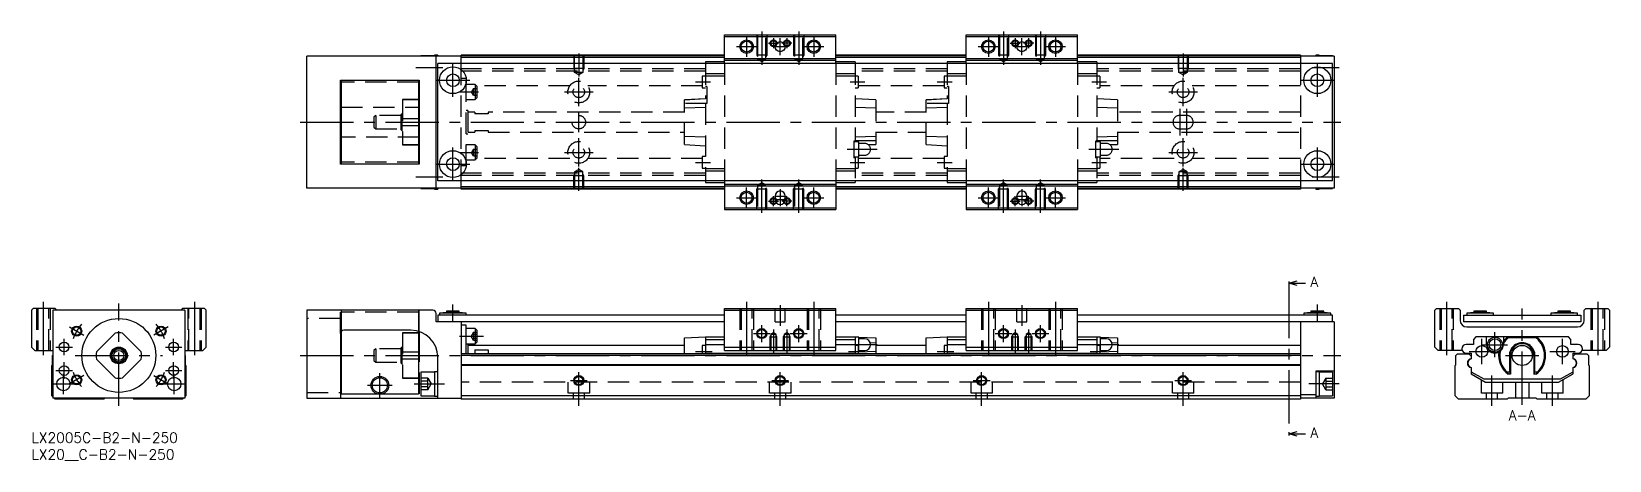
# Model space of a CAD drawing. Extents: x 0 to 470, y -8 to 120.
import ezdxf

# ---------------------------------------------------------------- set-up
doc = ezdxf.new("R2010")
doc.units = 0
doc.header["$LTSCALE"] = 0.5
doc.linetypes.add('CENTER', pattern=[50.8, 31.75, -6.35, 6.35, -6.35])
doc.linetypes.add('DASHED', pattern=[19.05, 12.7, -6.35])
doc.layers.get('0').update_dxf_attribs({"linetype": 'CONTINUOUS'})
for name, color, linetype in [('MSM_CENTER', 1, 'CENTER'), ('MSM_CONTINUOUS', 7, 'CONTINUOUS'), ('MSM_DASHED', 4, 'DASHED'), ('MSM_NARROW', 5, 'CONTINUOUS'), ('MSM_PART_NUMBER', 7, 'CONTINUOUS')]:
    doc.layers.add(name, color=color, linetype=linetype)
doc.styles.get("Standard").update_dxf_attribs({"font": 'txt.shx', "height": 1, "bigfont": 'bigfont.shx'})

# ---------------------------------------------------------------- blocks, each defined once
blk = doc.blocks.new('*U2')
at = {"layer": 'MSM_PART_NUMBER'}
blk.add_text('LX2005C-B2-N-250', height=3, dxfattribs=at).set_placement((0, -3))
blk = doc.blocks.new('*U3')
at = {"layer": 'MSM_PART_NUMBER'}
blk.add_text('LX20__C-B2-N-250', height=3, dxfattribs=at).set_placement((0, -8))

msp = doc.modelspace()

# ---------------------------------------------------------------- linework, layer by layer
for p, q in [((200.7, 110.5), (200.7, 110)), ((245.3, 110.5), (245.3, 110)), ((272.7, 110.5), (272.7, 110)), ((317.3, 110.5), (317.3, 110)), ((200.7, 75), (200.7, 74.5)), ((245.3, 75), (245.3, 74.5)), ((272.7, 75), (272.7, 74.5)), ((317.3, 75), (317.3, 74.5))]:
    msp.add_line(p, q)
at = {"layer": 'MSM_CENTER'}
for p, q in [((213, 118), (213, 112)), ((217.5, 119.5), (217.5, 109.59)), ((221, 117.5), (221, 114.5)), ((223, 112.5), (223, 117.5)), ((225, 117.5), (225, 114.5)), ((228.5, 119.5), (228.5, 109.59)), ((233, 118), (233, 112)), ((285, 118), (285, 112)), ((289.5, 119.5), (289.5, 109.59)), ((293, 117.5), (293, 114.5)), ((295, 112.5), (295, 117.5)), ((297, 117.5), (297, 114.5)), ((300.5, 119.5), (300.5, 109.59)), ((305, 118), (305, 112)), ((163, 113), (163, 106.09)), ((210, 115), (216, 115)), ((219.5, 116), (222.5, 116)), ((221, 115), (225, 115)), ((226.5, 116), (223.5, 116)), ((230, 115), (236, 115)), ((282, 115), (288, 115)), ((291.5, 116), (294.5, 116)), ((293, 115), (297, 115)), ((298.5, 116), (295.5, 116)), ((302, 115), (308, 115)), ((343, 113), (343, 106.09)), ((114.5, 108.8), (122.5, 108.8)), ((125.5, 100), (125.5, 110)), ((381.5, 108.8), (389.5, 108.8)), ((383, 100), (383, 110)), ((120.5, 105), (130.5, 105)), ((163, 97.25), (163, 105.75)), ((197.8, 104.5), (202.2, 104.5)), ((243.8, 104.5), (248.2, 104.5)), ((269.8, 104.5), (274.2, 104.5)), ((315.8, 104.5), (320.2, 104.5)), ((343, 97.25), (343, 105.75)), ((378, 105), (388, 105)), ((127.5, 101.5), (133.1, 101.5)), ((158.75, 101.5), (167.25, 101.5)), ((338.75, 101.5), (347.25, 101.5)), ((163, 89.5), (163, 95.5)), ((342, 96.5), (342, 88.5)), ((344, 96.5), (344, 88.5)), ((80, 92.5), (390, 92.5)), ((125.5, 75), (125.5, 85)), ((163, 79.25), (163, 87.75)), ((343, 79.25), (343, 87.75)), ((383, 75), (383, 85)), ((120.5, 80), (130.5, 80)), ((127.5, 83.5), (133.1, 83.5)), ((158.75, 83.5), (167.25, 83.5)), ((197.8, 80.5), (202.2, 80.5)), ((251.9, 84.4), (242.9, 84.4)), ((243.8, 80.45), (248.2, 80.45)), ((269.8, 80.5), (274.2, 80.5)), ((323.9, 84.4), (314.9, 84.4)), ((315.8, 80.45), (320.2, 80.45)), ((338.75, 83.5), (347.25, 83.5)), ((378, 80), (388, 80)), ((114.5, 76.2), (122.5, 76.2)), ((163, 72), (163, 78.91)), ((217.5, 65.5), (217.5, 75.41)), ((228.5, 65.5), (228.5, 75.41)), ((289.5, 65.5), (289.5, 75.41)), ((300.5, 65.5), (300.5, 75.41)), ((343, 72), (343, 78.91)), ((381.5, 76.2), (389.5, 76.2)), ((213, 67), (213, 73)), ((221, 67.5), (221, 70.5)), ((221.25, 70.5), (224.75, 70.5)), ((223, 72.5), (223, 67.5)), ((225, 67.5), (225, 70.5)), ((233, 67), (233, 73)), ((285, 67), (285, 73)), ((293, 67.5), (293, 70.5)), ((293.25, 70.5), (296.75, 70.5)), ((295, 72.5), (295, 67.5)), ((297, 67.5), (297, 70.5)), ((305, 67), (305, 73)), ((210, 70), (216, 70)), ((219.5, 69), (222.5, 69)), ((221.25, 69.5), (224.75, 69.5)), ((226.5, 69), (223.5, 69)), ((230, 70), (236, 70)), ((282, 70), (288, 70)), ((291.5, 69), (294.5, 69)), ((293.25, 69.5), (296.75, 69.5)), ((298.5, 69), (295.5, 69)), ((302, 70), (308, 70)), ((374.5, 44.04), (374.5, 0.13)), ((3.5, 39), (3.5, 22.5)), ((26, 8), (26, 38.5)), ((48.5, 39), (48.5, 22.5)), ((125.5, 33), (125.5, 38.2)), ((213, 39), (213, 22.5)), ((223, 38), (223, 31.8)), ((233, 39), (233, 22.5)), ((285, 39), (285, 22.5)), ((295, 38), (295, 31.8)), ((305, 39), (305, 22.5)), ((383, 33), (383, 38.2)), ((421.5, 39), (421.5, 22.5)), ((466.5, 39), (466.5, 22.5)), ((444, 8.3), (444, 37)), ((11.28, 31.5), (15.61, 29)), ((40.72, 31.5), (36.39, 29)), ((127.5, 28.75), (134.6, 28.75)), ((215, 29.5), (220, 29.5)), ((217.5, 27), (217.5, 32)), ((221, 30.7), (221, 23.5)), ((225, 30.7), (225, 23.5)), ((226, 29.5), (231, 29.5)), ((228.5, 27), (228.5, 32)), ((287, 29.5), (292, 29.5)), ((289.5, 27), (289.5, 32)), ((293, 30.7), (293, 23.5)), ((297, 30.7), (297, 23.5)), ((298, 29.5), (303, 29.5)), ((300.5, 27), (300.5, 32)), ((435.9, 22.45), (435.9, 29.95)), ((7.25, 25.5), (12.15, 25.5)), ((9.7, 23.05), (9.7, 27.95)), ((39.85, 25.5), (44.75, 25.5)), ((42.3, 23.05), (42.3, 27.95)), ((197.8, 24.2), (202.7, 24.2)), ((251.9, 26.2), (243.3, 26.2)), ((243.3, 24.2), (248.2, 24.2)), ((269.8, 24.2), (274.7, 24.2)), ((323.9, 26.2), (315.3, 26.2)), ((315.3, 24.2), (320.2, 24.2)), ((428.25, 24.2), (435.75, 24.2)), ((432, 20.45), (432, 27.95)), ((432.15, 26.2), (439.65, 26.2)), ((452.25, 24.2), (459.75, 24.2)), ((456, 20.45), (456, 27.95)), ((9.7, 16.05), (9.7, 20.95)), ((13, 23), (39, 23)), ((42.3, 16.05), (42.3, 20.95)), ((80, 23), (390, 23)), ((439, 23), (449, 23)), ((6.5, 14.5), (12.5, 14.5)), ((7.25, 18.5), (12.15, 18.5)), ((9.5, 11.5), (9.5, 17.5)), ((15.61, 17), (11.28, 14.5)), ((36.39, 17), (40.72, 14.5)), ((39.5, 14.5), (45.5, 14.5)), ((39.85, 18.5), (44.75, 18.5)), ((42.5, 11.5), (42.5, 17.5)), ((100.1, 14.1), (107.4, 14.1)), ((103.75, 10.45), (103.75, 17.75)), ((114, 14.5), (123, 14.5)), ((160.5, 15.5), (165.5, 15.5)), ((163, 8), (163, 18)), ((220.5, 15.5), (225.5, 15.5)), ((223, 8), (223, 18)), ((280.5, 15.5), (285.5, 15.5)), ((283, 8), (283, 18)), ((340.5, 15.5), (345.5, 15.5)), ((343, 8), (343, 18)), ((389.5, 14.5), (380.5, 14.5)), ((435, 8), (435, 17)), ((453, 8), (453, 17))]:
    msp.add_line(p, q, dxfattribs=at)
for start, end in [(140.1188, 159.8812), (20.1188, 39.8812), (200.1188, 219.8812), (320.1188, 339.8812)]:
    msp.add_arc((26, 23), 14.5, start, end, dxfattribs=at)
at = {"layer": 'MSM_CONTINUOUS'}
for p, q in [((206.4, 118.5), (239.6, 118.5)), ((206.4, 110), (206.4, 118.5)), ((206.4, 118), (239.6, 118)), ((239.6, 110), (239.6, 118.5)), ((278.4, 118.5), (311.6, 118.5)), ((278.4, 110), (278.4, 118.5)), ((278.4, 118), (311.6, 118)), ((311.6, 110), (311.6, 118.5)), ((128, 112.2), (82, 112.2)), ((82, 72.8), (82, 112.2)), ((116, 112.3), (116, 112.2)), ((120, 112.3), (116, 112.3)), ((120, 112.45), (120, 112.2)), ((121, 112.45), (120, 112.45)), ((120.5, 72.8), (120.5, 112.2)), ((121, 112.45), (121, 112.2)), ((121, 75), (121, 110)), ((387.5, 110), (121, 110)), ((128, 110), (128, 112.5)), ((206.4, 112.5), (128, 112.5)), ((206.4, 112.3), (128, 112.3)), ((206.4, 111.8), (128, 111.8)), ((206.4, 110.5), (200.7, 110.5)), ((206.4, 111.5), (239.6, 111.5)), ((206.4, 111), (239.6, 111)), ((278.4, 112.5), (239.6, 112.5)), ((278.4, 112.3), (239.6, 112.3)), ((278.4, 111.8), (239.6, 111.8)), ((245.3, 110.5), (239.6, 110.5)), ((278.4, 110.5), (272.7, 110.5)), ((278.4, 111.5), (311.6, 111.5)), ((278.4, 111), (311.6, 111)), ((378, 112.5), (311.6, 112.5)), ((378, 112.3), (311.6, 112.3)), ((378, 111.8), (311.6, 111.8)), ((317.3, 110.5), (311.6, 110.5)), ((378, 112.5), (378, 110)), ((388, 112.2), (378, 112.2)), ((383.5, 112.45), (382.5, 112.45)), ((382.5, 112.45), (382.5, 112.2)), ((383.5, 112.45), (383.5, 112.2)), ((387.5, 112.3), (383.5, 112.3)), ((387.5, 112.3), (387.5, 112.2)), ((387.5, 75), (387.5, 110)), ((388, 112.2), (388, 72.8)), ((92, 105), (115.5, 105)), ((92, 80), (92, 105)), ((92.25, 105), (92.25, 80)), ((115.25, 105), (115.25, 80)), ((115.5, 105), (115.5, 80)), ((115.5, 99.25), (115.25, 99.25)), ((115.5, 99.16), (115.25, 99.16)), ((92, 97), (92.25, 97)), ((115.25, 93.62), (115.5, 93.62)), ((115.5, 91.38), (115.25, 91.38)), ((92.25, 88), (92, 88)), ((115.25, 85.84), (115.5, 85.84)), ((115.25, 85.75), (115.5, 85.75)), ((115.5, 80), (92, 80)), ((128, 72.8), (82, 72.8)), ((116, 72.8), (116, 72.7)), ((116, 72.7), (120, 72.7)), ((120, 72.8), (120, 72.55)), ((120, 72.55), (121, 72.55)), ((387.5, 75), (121, 75)), ((121, 72.8), (121, 72.55)), ((128, 72.5), (128, 75)), ((206.4, 73.2), (128, 73.2)), ((206.4, 72.7), (128, 72.7)), ((206.4, 72.5), (128, 72.5)), ((200.7, 74.5), (206.4, 74.5)), ((206.4, 75), (206.4, 66.5)), ((206.4, 74), (239.6, 74)), ((206.4, 73.5), (239.6, 73.5)), ((221.5, 70.5), (221.5, 69.5)), ((224.5, 69.5), (224.5, 70.5)), ((239.6, 75), (239.6, 66.5)), ((239.6, 74.5), (245.3, 74.5)), ((278.4, 73.2), (239.6, 73.2)), ((278.4, 72.7), (239.6, 72.7)), ((278.4, 72.5), (239.6, 72.5)), ((272.7, 74.5), (278.4, 74.5)), ((278.4, 75), (278.4, 66.5)), ((278.4, 74), (311.6, 74)), ((278.4, 73.5), (311.6, 73.5)), ((293.5, 70.5), (293.5, 69.5)), ((296.5, 69.5), (296.5, 70.5)), ((311.6, 75), (311.6, 66.5)), ((311.6, 74.5), (317.3, 74.5)), ((378, 73.2), (311.6, 73.2)), ((378, 72.7), (311.6, 72.7)), ((378, 72.5), (311.6, 72.5)), ((378, 75), (378, 72.5)), ((388, 72.8), (378, 72.8)), ((382.5, 72.8), (382.5, 72.55)), ((382.5, 72.55), (383.5, 72.55)), ((383.5, 72.8), (383.5, 72.55)), ((383.5, 72.7), (387.5, 72.7)), ((387.5, 72.8), (387.5, 72.7)), ((206.4, 67), (239.6, 67)), ((206.4, 66.5), (239.6, 66.5)), ((278.4, 67), (311.6, 67)), ((278.4, 66.5), (311.6, 66.5)), ((374.5, 44.54), (377, 45.21)), ((374.5, 45.04), (374.5, 44.04)), ((377, 43.87), (374.5, 44.54)), ((374.5, 44.54), (379.5, 44.54)), ((0.5, 37), (0, 36.5)), ((0, 36.5), (0, 25.5)), ((7, 37), (0.5, 37)), ((6.3, 36.5), (6.3, 10.3)), ((45.7, 36.5), (6.3, 36.5)), ((7.5, 36.5), (7, 37)), ((45, 37), (44.5, 36.5)), ((51.5, 37), (45, 37)), ((45.7, 36.5), (45.7, 10.3)), ((52, 36.5), (51.5, 37)), ((52, 25.5), (52, 36.5)), ((82, 36.5), (82, 10.3)), ((119.5, 36.5), (82, 36.5)), ((120.5, 33), (120.5, 35.5)), ((206.4, 33), (120.5, 33)), ((121, 35), (121, 33)), ((206.4, 35), (121, 35)), ((123.6, 35.8), (121.5, 35.55)), ((121.5, 35.55), (121.5, 35)), ((129.5, 35.55), (121.5, 35.55)), ((123.6, 36.2), (123.6, 35.8)), ((127.4, 36.2), (123.6, 36.2)), ((127.4, 35.8), (123.6, 35.8)), ((127.4, 35.8), (127.4, 36.2)), ((129.5, 35.55), (127.4, 35.8)), ((128, 33), (128, 10)), ((129.5, 35), (129.5, 35.55)), ((206.4, 37), (239.6, 37)), ((206.4, 24.5), (206.4, 37)), ((206.4, 36.5), (239.6, 36.5)), ((239.6, 24.5), (239.6, 37)), ((278.4, 35), (239.6, 35)), ((278.4, 33), (239.6, 33)), ((278.4, 37), (311.6, 37)), ((278.4, 24.5), (278.4, 37)), ((278.4, 36.5), (311.6, 36.5)), ((311.6, 24.5), (311.6, 37)), ((387.5, 35), (311.6, 35)), ((388, 33), (311.6, 33)), ((378, 33), (378, 10)), ((381.1, 35.8), (379, 35.55)), ((379, 35.55), (379, 35)), ((387, 35.55), (379, 35.55)), ((381.1, 36.2), (381.1, 35.8)), ((384.9, 36.2), (381.1, 36.2)), ((384.9, 35.8), (381.1, 35.8)), ((384.9, 35.8), (384.9, 36.2)), ((387, 35.55), (384.9, 35.8)), ((387, 35), (387, 35.55)), ((387.5, 33), (387.5, 35)), ((388, 33), (388, 10.3)), ((418, 36.5), (418.5, 37)), ((418, 25.5), (418, 36.5)), ((418.5, 37), (425, 37)), ((425, 37), (425.5, 36.5)), ((425.5, 36.5), (425.5, 33.5)), ((426.5, 35), (461.5, 35)), ((426.5, 35), (426.5, 33)), ((461.5, 33), (426.5, 33)), ((429.6, 35.8), (427.5, 35.55)), ((435.5, 35.55), (427.5, 35.55)), ((427.5, 35.55), (427.5, 35)), ((433.4, 36.2), (429.6, 36.2)), ((429.6, 36.2), (429.6, 35.8)), ((433.4, 35.8), (429.6, 35.8)), ((433.4, 35.8), (433.4, 36.2)), ((435.5, 35.55), (433.4, 35.8)), ((435.5, 35), (435.5, 35.55)), ((454.6, 35.8), (452.5, 35.55)), ((460.5, 35.55), (452.5, 35.55)), ((452.5, 35.55), (452.5, 35)), ((458.4, 36.2), (454.6, 36.2)), ((454.6, 36.2), (454.6, 35.8)), ((458.4, 35.8), (454.6, 35.8)), ((458.4, 35.8), (458.4, 36.2)), ((460.5, 35.55), (458.4, 35.8)), ((460.5, 35), (460.5, 35.55)), ((461.5, 35), (461.5, 33)), ((462.5, 36.5), (463, 37)), ((462.5, 33.5), (462.5, 36.5)), ((463, 37), (469.5, 37)), ((469.5, 37), (470, 36.5)), ((470, 36.5), (470, 25.5)), ((24.88, 29.66), (19.34, 24.12)), ((32.66, 24.12), (27.12, 29.66)), ((92, 29.5), (92, 10.3)), ((92.25, 30.16), (92.25, 11.5)), ((113, 30.5), (93, 30.5)), ((115.25, 30.18), (115.25, 11.5)), ((115.5, 29.75), (115.25, 29.75)), ((115.5, 29.66), (115.25, 29.66)), ((115.5, 30.1), (115.5, 27.42)), ((129.5, 32), (128, 32)), ((129.5, 23.5), (129.5, 32)), ((132.1, 31), (129.5, 31)), ((132.6, 30.5), (132.1, 31)), ((132.1, 31), (132.1, 26.5)), ((132.6, 30.5), (132.6, 27)), ((194.5, 28.2), (200.7, 28.5)), ((200.7, 28.5), (206.4, 28.5)), ((200.7, 28.5), (200.7, 23.5)), ((239.6, 28.5), (245.3, 28.5)), ((245.3, 28.5), (246.32, 28.45)), ((245.3, 28.5), (245.3, 23.5)), ((246.4, 28.45), (245.3, 28.45)), ((246.4, 28.45), (251.5, 28.2)), ((246.4, 23.95), (246.4, 28.45)), ((266.5, 28.2), (272.7, 28.5)), ((272.7, 28.5), (278.4, 28.5)), ((272.7, 28.5), (272.7, 23.5)), ((311.6, 28.5), (317.3, 28.5)), ((317.3, 28.5), (318.32, 28.45)), ((317.3, 28.5), (317.3, 23.5)), ((318.4, 28.45), (317.3, 28.45)), ((318.4, 28.45), (323.5, 28.2)), ((318.4, 23.95), (318.4, 28.45)), ((427.5, 31.5), (460.5, 31.5)), ((430.21, 28.5), (429.5, 27.79)), ((457.79, 28.5), (430.21, 28.5)), ((433.4, 26.2), (433.4, 28.5)), ((438.4, 28.5), (438.4, 26.2)), ((439.67, 28.5), (439.81, 28.2)), ((448.19, 28.2), (448.33, 28.5)), ((458.5, 27.79), (457.79, 28.5)), ((0, 25.5), (1, 24.5)), ((1, 24.5), (6.3, 24.5)), ((45.7, 24.5), (51, 24.5)), ((51, 24.5), (52, 25.5)), ((92, 27.42), (92.25, 27.42)), ((115.25, 27.42), (115.5, 27.42)), ((378, 23.5), (128, 23.5)), ((129.5, 26.5), (132.1, 26.5)), ((130, 26.5), (130, 23.5)), ((194.5, 26), (130, 26)), ((132, 24.66), (136, 24.66)), ((132, 24.66), (132, 23.5)), ((132.1, 26.5), (132.6, 27)), ((136, 24.66), (136, 23.5)), ((194.5, 23.5), (194.5, 28.2)), ((200.7, 25.95), (199.8, 25.95)), ((199.8, 25.95), (199.8, 23.5)), ((200.7, 27.79), (206.4, 27.79)), ((200.7, 26.3), (206.4, 26.3)), ((200.7, 23.7), (245.3, 23.7)), ((206.4, 25.5), (239.6, 25.5)), ((206.4, 24.5), (239.6, 24.5)), ((239.6, 27.79), (245.3, 27.79)), ((239.6, 26.3), (245.3, 26.3)), ((246.2, 25.95), (245.3, 25.95)), ((246.2, 25.95), (246.2, 23.5)), ((246.2, 23.95), (246.4, 23.95)), ((248.15, 27.95), (246.4, 27.95)), ((246.4, 24.45), (248.15, 24.45)), ((246.4, 24.03), (251.5, 24.23)), ((251.5, 26.63), (249.8, 26.79)), ((251.5, 28.2), (251.5, 23.5)), ((266.5, 26), (251.5, 26)), ((266.5, 23.5), (266.5, 28.2)), ((272.7, 25.95), (271.8, 25.95)), ((271.8, 25.95), (271.8, 23.5)), ((272.7, 27.79), (278.4, 27.79)), ((272.7, 26.3), (278.4, 26.3)), ((272.7, 23.7), (317.3, 23.7)), ((278.4, 25.5), (311.6, 25.5)), ((278.4, 24.5), (311.6, 24.5)), ((311.6, 27.79), (317.3, 27.79)), ((311.6, 26.3), (317.3, 26.3)), ((318.2, 25.95), (317.3, 25.95)), ((318.2, 25.95), (318.2, 23.5)), ((318.2, 23.95), (318.4, 23.95)), ((320.15, 27.95), (318.4, 27.95)), ((318.4, 24.45), (320.15, 24.45)), ((318.4, 24.03), (323.5, 24.23)), ((323.5, 26.63), (321.8, 26.79)), ((323.5, 28.2), (323.5, 23.5)), ((378, 26), (323.5, 26)), ((419, 24.5), (418, 25.5)), ((426.1, 24.5), (419, 24.5)), ((424.2, 23), (424.7, 23.5)), ((424.7, 23.5), (428.1, 23.5)), ((429.5, 26.3), (427.3, 26.3)), ((427.3, 23.7), (428.8, 23.7)), ((428.1, 23.5), (428.8, 22.8)), ((428.8, 23.7), (428.8, 21.96)), ((429.5, 27.79), (429.5, 26.3)), ((448.19, 28.2), (439.81, 28.2)), ((458.5, 26.3), (458.5, 27.79)), ((460.7, 26.3), (458.5, 26.3)), ((459.2, 23.7), (460.7, 23.7)), ((459.2, 21.96), (459.2, 23.7)), ((459.2, 22.8), (459.9, 23.5)), ((459.9, 23.5), (463.3, 23.5)), ((469, 24.5), (461.9, 24.5)), ((463.3, 23.5), (463.8, 23)), ((470, 25.5), (469, 24.5)), ((6, 20), (6.2, 20.2)), ((6, 11), (6, 20)), ((6.2, 23), (6.3, 23.1)), ((6.2, 20.2), (6.2, 23)), ((19.34, 21.88), (24.88, 16.34)), ((27.12, 16.34), (32.66, 21.88)), ((45.7, 23.1), (45.8, 23)), ((45.8, 23), (45.8, 20.2)), ((45.8, 20.2), (46, 20)), ((46, 20), (46, 11)), ((121, 10.3), (121, 22.5)), ((378, 23), (128, 23)), ((378, 20.2), (128, 20.2)), ((378, 20), (128, 20)), ((424, 20), (424.2, 20.2)), ((424, 11), (424, 20)), ((424.2, 20.2), (424.2, 23)), ((428.8, 19.44), (428.8, 17.5)), ((440.21, 22.68), (440.21, 18.04)), ((440.5, 23), (440.5, 17.38)), ((447.5, 23), (447.5, 17.38)), ((447.79, 18.04), (447.79, 22.68)), ((459.2, 17.5), (459.2, 19.44)), ((463.8, 23), (463.8, 20.2)), ((463.8, 20.2), (464, 20)), ((464, 20), (464, 11)), ((120, 18), (116, 18)), ((116, 18), (116, 11)), ((121, 18.15), (120, 18.15)), ((120, 18.15), (120, 10.85)), ((388, 18.3), (382.5, 18.3)), ((382.5, 18.3), (382.5, 10.3)), ((383.5, 18.15), (382.5, 18.15)), ((383.5, 18.15), (383.5, 10.85)), ((387.5, 18), (383.5, 18)), ((387.5, 18), (387.5, 11)), ((428.8, 18.16), (432.54, 16)), ((428.8, 17.5), (433.13, 15)), ((432.54, 16), (455.46, 16)), ((433.13, 15), (454.87, 15)), ((440.21, 18.04), (439.53, 18.04)), ((440.5, 17.38), (439.83, 17.38)), ((440.21, 18.04), (440.5, 17.38)), ((447.5, 17.38), (447.79, 18.04)), ((448.17, 17.38), (447.5, 17.38)), ((448.47, 18.04), (447.79, 18.04)), ((454.87, 15), (459.2, 17.5)), ((455.46, 16), (459.2, 18.16)), ((6.3, 10.7), (6, 11)), ((45.7, 10.3), (6.3, 10.3)), ((7, 10), (6.7, 10.3)), ((21.5, 10), (7, 10)), ((21.8, 10.3), (21.5, 10)), ((30.5, 10), (30.2, 10.3)), ((45, 10), (30.5, 10)), ((45.3, 10.3), (45, 10)), ((46, 11), (45.7, 10.7)), ((82, 10.3), (128, 10.3)), ((103.24, 11.5), (92.25, 11.5)), ((115.25, 11.5), (104.26, 11.5)), ((116, 11), (120, 11)), ((120, 10.85), (121, 10.85)), ((378, 11), (128, 11)), ((378, 10), (128, 10)), ((382.5, 11.3), (378, 11.3)), ((388, 10.3), (378, 10.3)), ((382.5, 10.85), (383.5, 10.85)), ((383.5, 11), (387.5, 11)), ((425, 10), (424, 11)), ((439.5, 10), (425, 10)), ((439.8, 10.3), (439.5, 10)), ((448.2, 10.3), (439.8, 10.3)), ((448.5, 10), (448.2, 10.3)), ((463, 10), (448.5, 10)), ((464, 11), (463, 10)), ((374.5, -0.37), (377, 0.3)), ((374.5, 0.13), (374.5, -0.87)), ((377, -1.04), (374.5, -0.37)), ((374.5, -0.37), (379.5, -0.37))]:
    msp.add_line(p, q, dxfattribs=at)
for centre, radius in [((213, 115), 1.62), ((223, 115), 1.5), ((233, 115), 1.62), ((285, 115), 1.62), ((295, 115), 1.5), ((305, 115), 1.62), ((125.5, 105), 4), ((383, 105), 4), ((125.5, 105), 1.9), ((383, 105), 1.9), ((125.5, 80), 4), ((125.5, 80), 1.9), ((383, 80), 4), ((383, 80), 1.9), ((213, 70), 1.62), ((233, 70), 1.62), ((285, 70), 1.62), ((305, 70), 1.62), ((26, 23), 11), ((13.44, 30.25), 1.23), ((38.56, 30.25), 1.23), ((217.5, 29.5), 1.23), ((228.5, 29.5), 1.23), ((289.5, 29.5), 1.23), ((300.5, 29.5), 1.23), ((435.9, 26.2), 2.25), ((9.7, 25.5), 1.45), ((26, 23), 2.5), ((26, 23), 2.2), ((26, 23), 2), ((26, 23), 1.5), ((42.3, 25.5), 1.45), ((432, 24.2), 1.75), ((435.9, 26.2), 1.75), ((444, 23), 3), ((456, 24.2), 1.75), ((9.7, 18.5), 1.45), ((42.3, 18.5), 1.45), ((9.5, 14.5), 2), ((13.44, 15.75), 1.23), ((38.56, 15.75), 1.23), ((42.5, 14.5), 2), ((103.75, 14.1), 2.65), ((103.75, 14.1), 2.25), ((163, 15.5), 1.23), ((223, 15.5), 1.23), ((283, 15.5), 1.23), ((343, 15.5), 1.23)]:
    msp.add_circle(centre, radius, dxfattribs=at)
for centre, radius, start, end in [((223, 70.5), 1.5, 0, 180), ((295, 70.5), 1.5, 0, 180), ((223, 69.5), 1.5, 180, 0), ((295, 69.5), 1.5, 180, 0), ((119.5, 35.5), 1, 0, 90), ((427.5, 33.5), 2, 180, 270), ((460.5, 33.5), 2, 270, 0), ((26, 23), 6.75, 80.4309, 99.5691), ((93, 29.5), 1, 90, 180), ((113, 22.5), 8, 0, 90), ((444, 23), 7, 128.2132, 143.1301), ((444, 23), 7, 306.5962, 51.7868), ((26, 23), 6.75, 170.4309, 189.5691), ((26, 23), 6.75, 350.4309, 9.5691), ((248.15, 26.2), 1.75, 270, 90), ((320.15, 26.2), 1.75, 270, 90), ((427.3, 25), 1.3, 90, 270), ((435.9, 26.2), 2.5, 180, 0), ((444, 23), 7, 171.8617, 233.4038), ((444, 23), 6.68, 169.3812, 227.9598), ((444, 23), 6.68, 128.8735, 147.0286), ((444, 23), 3.8, 355.1074, 184.8926), ((444, 23), 3.5, 0, 180), ((444, 23), 6.68, 312.0402, 51.1265), ((460.7, 25), 1.3, 270, 90), ((429, 20.7), 1.32, 98.7147, 261.2853), ((429.1, 20.7), 1.3, 103.3424, 256.6576), ((459, 20.7), 1.32, 278.7147, 81.2853), ((458.9, 20.7), 1.3, 283.3424, 76.6576), ((26, 23), 6.75, 260.4309, 279.5691), ((445.07, 20.13), 5.92, 200.6125, 207.6426), ((437.81, 22.42), 11.52, 334.0671, 337.6778)]:
    msp.add_arc(centre, radius, start, end, dxfattribs=at)
at = {"layer": 'MSM_DASHED'}
for p, q in [((216, 118.5), (216, 112.5)), ((216.27, 118.5), (216.27, 111.3)), ((218.73, 111.3), (218.73, 118.5)), ((219, 118.5), (219, 112.5)), ((227, 118.5), (227, 112.5)), ((227.27, 118.5), (227.27, 111.3)), ((229.73, 111.3), (229.73, 118.5)), ((230, 118.5), (230, 112.5)), ((288, 118.5), (288, 112.5)), ((288.27, 118.5), (288.27, 111.3)), ((290.73, 111.3), (290.73, 118.5)), ((291, 118.5), (291, 112.5)), ((299, 118.5), (299, 112.5)), ((299.27, 118.5), (299.27, 111.3)), ((301.73, 111.3), (301.73, 118.5)), ((302, 118.5), (302, 112.5)), ((128, 75), (128, 110)), ((200.7, 108.4), (128, 108.4)), ((161.5, 112.5), (161.5, 108.5)), ((164.5, 108.5), (161.5, 108.5)), ((161.5, 108.5), (161.77, 108.03)), ((161.77, 107.3), (161.77, 112.5)), ((164.23, 112.5), (164.23, 107.3)), ((164.5, 108.5), (164.23, 108.03)), ((164.5, 112.5), (164.5, 108.5)), ((200.7, 110), (200.7, 99.43)), ((206.4, 110), (206.4, 75)), ((219, 112.5), (216, 112.5)), ((216, 112.5), (216.27, 112.03)), ((216.27, 111.3), (217.5, 110.59)), ((218.73, 111.3), (216.27, 111.3)), ((217.5, 110.59), (218.73, 111.3)), ((219, 112.5), (218.73, 112.03)), ((230, 112.5), (227, 112.5)), ((227, 112.5), (227.27, 112.03)), ((227.27, 111.3), (228.5, 110.59)), ((229.73, 111.3), (227.27, 111.3)), ((228.5, 110.59), (229.73, 111.3)), ((230, 112.5), (229.73, 112.03)), ((239.6, 110), (239.6, 75)), ((245.3, 110), (245.3, 86.9)), ((272.7, 108.4), (245.3, 108.4)), ((272.7, 110), (272.7, 99.43)), ((278.4, 110), (278.4, 75)), ((291, 112.5), (288, 112.5)), ((288, 112.5), (288.27, 112.03)), ((288.27, 111.3), (289.5, 110.59)), ((290.73, 111.3), (288.27, 111.3)), ((289.5, 110.59), (290.73, 111.3)), ((291, 112.5), (290.73, 112.03)), ((302, 112.5), (299, 112.5)), ((299, 112.5), (299.27, 112.03)), ((299.27, 111.3), (300.5, 110.59)), ((301.73, 111.3), (299.27, 111.3)), ((300.5, 110.59), (301.73, 111.3)), ((302, 112.5), (301.73, 112.03)), ((311.6, 110), (311.6, 75)), ((317.3, 110), (317.3, 86.9)), ((378, 108.4), (317.3, 108.4)), ((341.5, 112.5), (341.5, 108.5)), ((341.5, 108.5), (341.77, 108.03)), ((344.5, 108.5), (341.5, 108.5)), ((341.77, 107.3), (341.77, 112.5)), ((344.23, 112.5), (344.23, 107.3)), ((344.5, 108.5), (344.23, 108.03)), ((344.5, 112.5), (344.5, 108.5)), ((378, 110), (378, 75)), ((115.25, 104.4), (92.25, 104.4)), ((200.7, 107.7), (128, 107.7)), ((129.5, 105.5), (128, 105.5)), ((129.5, 79.5), (129.5, 105.5)), ((132.1, 103.75), (129.5, 103.75)), ((132.1, 103.75), (132.1, 99.25)), ((132.6, 103.25), (132.1, 103.75)), ((164.23, 107.3), (161.77, 107.3)), ((163, 106.59), (161.77, 107.3)), ((164.23, 107.3), (163, 106.59)), ((199.8, 106.25), (199.8, 102.75)), ((200.7, 106.25), (199.8, 106.25)), ((200.7, 107), (206.4, 107)), ((200.7, 106.29), (206.4, 106.29)), ((239.6, 107), (245.3, 107)), ((239.6, 106.29), (245.3, 106.29)), ((272.7, 107.7), (245.3, 107.7)), ((246.2, 106.25), (245.3, 106.25)), ((246.2, 106.25), (246.2, 102.75)), ((271.8, 106.25), (271.8, 102.75)), ((272.7, 106.25), (271.8, 106.25)), ((272.7, 107), (278.4, 107)), ((272.7, 106.29), (278.4, 106.29)), ((311.6, 107), (317.3, 107)), ((311.6, 106.29), (317.3, 106.29)), ((378, 107.7), (317.3, 107.7)), ((318.2, 106.25), (317.3, 106.25)), ((318.2, 106.25), (318.2, 102.75)), ((344.23, 107.3), (341.77, 107.3)), ((343, 106.59), (341.77, 107.3)), ((344.23, 107.3), (343, 106.59)), ((110.5, 99.25), (110.5, 85.75)), ((115.25, 99.25), (110.5, 99.25)), ((115.25, 99.16), (110.5, 99.16)), ((129.5, 99.25), (132.1, 99.25)), ((131.6, 102.5), (131.02, 101.5)), ((131.6, 100.5), (131.02, 101.5)), ((131.6, 102.5), (131.6, 100.5)), ((131.6, 102.5), (132.6, 102.5)), ((131.6, 101.5), (132.6, 101.5)), ((131.6, 100.5), (132.6, 100.5)), ((132.1, 99.25), (132.6, 99.75)), ((160.34, 103.37), (132.48, 103.37)), ((132.6, 103.25), (132.6, 99.75)), ((199.8, 103.37), (165.66, 103.37)), ((200.7, 99.5), (194.5, 99.18)), ((200.7, 99.43), (194.5, 99.06)), ((194.5, 85.82), (194.5, 99.18)), ((199.8, 102.75), (200.7, 102.75)), ((201.1, 103.1), (200.7, 103.1)), ((201.1, 103.1), (201.1, 98.1)), ((245.3, 102.75), (246.2, 102.75)), ((251.5, 99.18), (245.3, 99.5)), ((271.8, 103.37), (246.2, 103.37)), ((251.5, 99.18), (251.5, 85.82)), ((272.7, 99.5), (266.5, 99.18)), ((272.7, 99.43), (266.5, 99.06)), ((266.5, 85.82), (266.5, 99.18)), ((271.8, 102.75), (272.7, 102.75)), ((273.1, 103.1), (272.7, 103.1)), ((273.1, 103.1), (273.1, 98.1)), ((317.3, 102.75), (318.2, 102.75)), ((323.5, 99.18), (317.3, 99.5)), ((340.34, 103.37), (318.2, 103.37)), ((323.5, 99.18), (323.5, 85.82)), ((378, 103.37), (345.66, 103.37)), ((92.25, 97), (115.5, 97)), ((102.5, 94.5), (102, 94)), ((102, 94), (102, 91)), ((110, 94.5), (102.5, 94.5)), ((102.5, 94.5), (102.5, 90.5)), ((110.3, 95), (110, 94.7)), ((110, 94.7), (110, 90.3)), ((110.5, 95), (110.3, 95)), ((110.3, 95), (110.3, 90)), ((130, 96), (129.5, 96)), ((130, 96), (130, 89)), ((132, 95.5), (130, 95.5)), ((132, 95.5), (132, 95)), ((136, 95), (132, 95)), ((136, 95.5), (136, 95)), ((194.5, 95.5), (136, 95.5)), ((201.1, 98.1), (194.5, 98.1)), ((200.7, 96.83), (194.5, 96.69)), ((200.7, 98.1), (200.7, 75)), ((251.5, 96.69), (245.3, 96.83)), ((266.5, 95.5), (251.5, 95.5)), ((273.1, 98.1), (266.5, 98.1)), ((272.7, 96.83), (266.5, 96.69)), ((272.7, 98.1), (272.7, 75)), ((323.5, 96.69), (317.3, 96.83)), ((378, 95.5), (323.5, 95.5)), ((344, 94.5), (342, 94.5)), ((102, 91), (102.5, 90.5)), ((102.5, 90.5), (110, 90.5)), ((110, 90.3), (110.3, 90)), ((110.3, 90), (110.5, 90)), ((110.5, 93.62), (115.25, 93.62)), ((115.25, 91.38), (110.5, 91.38)), ((130, 89.5), (132, 89.5)), ((132, 90), (136, 90)), ((132, 90), (132, 89.5)), ((136, 90), (136, 89.5)), ((136, 89.5), (194.5, 89.5)), ((251.5, 89.5), (266.5, 89.5)), ((323.5, 89.5), (378, 89.5)), ((342, 90.5), (344, 90.5)), ((115.5, 88), (92.25, 88)), ((110.5, 85.84), (115.25, 85.84)), ((110.5, 85.75), (115.25, 85.75)), ((129.5, 89), (130, 89)), ((132.1, 85.75), (129.5, 85.75)), ((132.6, 85.25), (132.1, 85.75)), ((132.1, 85.75), (132.1, 81.25)), ((132.6, 85.25), (132.6, 81.75)), ((194.5, 88.31), (200.7, 88.17)), ((194.5, 85.82), (200.7, 85.5)), ((251.5, 86.9), (244.9, 86.9)), ((244.9, 86.9), (244.9, 81.9)), ((246.4, 86.65), (244.9, 86.65)), ((245.3, 88.17), (251.5, 88.31)), ((246.4, 82.15), (246.4, 86.65)), ((248.15, 86.15), (246.4, 86.15)), ((249.2, 85.8), (251.5, 85.94)), ((249.31, 85.71), (251.5, 85.82)), ((266.5, 88.31), (272.7, 88.17)), ((266.5, 85.82), (272.7, 85.5)), ((323.5, 86.9), (316.9, 86.9)), ((316.9, 86.9), (316.9, 81.9)), ((318.4, 86.65), (316.9, 86.65)), ((317.3, 88.17), (323.5, 88.31)), ((318.4, 82.15), (318.4, 86.65)), ((320.15, 86.15), (318.4, 86.15)), ((321.2, 85.8), (323.5, 85.94)), ((321.31, 85.71), (323.5, 85.82)), ((115.25, 80.6), (92.25, 80.6)), ((129.5, 81.25), (132.1, 81.25)), ((131.6, 84.5), (131.02, 83.5)), ((131.6, 82.5), (131.02, 83.5)), ((131.6, 84.5), (132.6, 84.5)), ((131.6, 84.5), (131.6, 82.5)), ((131.6, 83.5), (132.6, 83.5)), ((131.6, 82.5), (132.6, 82.5)), ((132.1, 81.25), (132.6, 81.75)), ((160.34, 81.63), (132.48, 81.63)), ((199.8, 81.63), (165.66, 81.63)), ((199.8, 82.25), (199.8, 78.75)), ((200.7, 82.25), (199.8, 82.25)), ((244.9, 82.15), (246.4, 82.15)), ((245.3, 81.9), (244.9, 81.9)), ((245.3, 82.15), (245.3, 75)), ((246.2, 82.15), (246.2, 78.75)), ((271.8, 81.63), (246.2, 81.63)), ((246.4, 82.65), (248.15, 82.65)), ((271.8, 82.25), (271.8, 78.75)), ((272.7, 82.25), (271.8, 82.25)), ((316.9, 82.15), (318.4, 82.15)), ((317.3, 81.9), (316.9, 81.9)), ((317.3, 82.15), (317.3, 75)), ((318.2, 82.15), (318.2, 78.75)), ((340.34, 81.63), (318.2, 81.63)), ((318.4, 82.65), (320.15, 82.65)), ((378, 81.63), (345.66, 81.63)), ((129.5, 79.5), (128, 79.5)), ((200.7, 77.3), (128, 77.3)), ((200.7, 76.6), (128, 76.6)), ((161.5, 76.5), (161.77, 76.97)), ((164.5, 76.5), (161.5, 76.5)), ((161.5, 72.5), (161.5, 76.5)), ((163, 78.41), (161.77, 77.7)), ((161.77, 77.7), (161.77, 72.5)), ((164.23, 77.7), (161.77, 77.7)), ((164.23, 77.7), (163, 78.41)), ((164.23, 72.5), (164.23, 77.7)), ((164.5, 76.5), (164.23, 76.97)), ((164.5, 72.5), (164.5, 76.5)), ((199.8, 78.75), (200.7, 78.75)), ((200.7, 78.71), (206.4, 78.71)), ((200.7, 78), (206.4, 78)), ((239.6, 78.71), (245.3, 78.71)), ((239.6, 78), (245.3, 78)), ((245.3, 78.75), (246.2, 78.75)), ((272.7, 77.3), (245.3, 77.3)), ((272.7, 76.6), (245.3, 76.6)), ((271.8, 78.75), (272.7, 78.75)), ((272.7, 78.71), (278.4, 78.71)), ((272.7, 78), (278.4, 78)), ((311.6, 78.71), (317.3, 78.71)), ((311.6, 78), (317.3, 78)), ((317.3, 78.75), (318.2, 78.75)), ((378, 77.3), (317.3, 77.3)), ((378, 76.6), (317.3, 76.6)), ((341.5, 76.5), (341.77, 76.97)), ((344.5, 76.5), (341.5, 76.5)), ((341.5, 72.5), (341.5, 76.5)), ((343, 78.41), (341.77, 77.7)), ((344.23, 77.7), (341.77, 77.7)), ((341.77, 77.7), (341.77, 72.5)), ((344.23, 77.7), (343, 78.41)), ((344.23, 72.5), (344.23, 77.7)), ((344.5, 76.5), (344.23, 76.97)), ((344.5, 72.5), (344.5, 76.5)), ((216, 72.5), (216.27, 72.97)), ((219, 72.5), (216, 72.5)), ((216, 66.5), (216, 72.5)), ((217.5, 74.41), (216.27, 73.7)), ((218.73, 73.7), (216.27, 73.7)), ((216.27, 73.7), (216.27, 66.5)), ((218.73, 73.7), (217.5, 74.41)), ((218.73, 66.5), (218.73, 73.7)), ((219, 72.5), (218.73, 72.97)), ((219, 66.5), (219, 72.5)), ((227, 72.5), (227.27, 72.97)), ((230, 72.5), (227, 72.5)), ((227, 66.5), (227, 72.5)), ((228.5, 74.41), (227.27, 73.7)), ((229.73, 73.7), (227.27, 73.7)), ((227.27, 73.7), (227.27, 66.5)), ((229.73, 73.7), (228.5, 74.41)), ((229.73, 66.5), (229.73, 73.7)), ((230, 72.5), (229.73, 72.97)), ((230, 66.5), (230, 72.5)), ((288, 72.5), (288.27, 72.97)), ((291, 72.5), (288, 72.5)), ((288, 66.5), (288, 72.5)), ((289.5, 74.41), (288.27, 73.7)), ((290.73, 73.7), (288.27, 73.7)), ((288.27, 73.7), (288.27, 66.5)), ((290.73, 73.7), (289.5, 74.41)), ((290.73, 66.5), (290.73, 73.7)), ((291, 72.5), (290.73, 72.97)), ((291, 66.5), (291, 72.5)), ((299, 72.5), (299.27, 72.97)), ((302, 72.5), (299, 72.5)), ((299, 66.5), (299, 72.5)), ((300.5, 74.41), (299.27, 73.7)), ((301.73, 73.7), (299.27, 73.7)), ((299.27, 73.7), (299.27, 66.5)), ((301.73, 73.7), (300.5, 74.41)), ((301.73, 66.5), (301.73, 73.7)), ((302, 72.5), (301.73, 72.97)), ((302, 66.5), (302, 72.5)), ((1.5, 37), (1.5, 24.5)), ((1.88, 37), (1.88, 24.5)), ((5.12, 24.5), (5.12, 37)), ((5.5, 37), (5.5, 24.5)), ((46.5, 37), (46.5, 24.5)), ((46.88, 24.5), (46.88, 37)), ((50.12, 37), (50.12, 24.5)), ((50.5, 37), (50.5, 24.5)), ((92, 34), (82, 34)), ((92, 29.5), (92, 36.5)), ((92.25, 36.5), (92.25, 30.16)), ((115.25, 35.9), (92.25, 35.9)), ((115.25, 36.5), (115.25, 30.18)), ((115.5, 30.1), (115.5, 36.5)), ((211, 37), (211, 24.5)), ((211.38, 37), (211.38, 24.5)), ((214.62, 24.5), (214.62, 37)), ((215, 37), (215, 24.5)), ((221.5, 33), (221.5, 37)), ((221.5, 33), (224.5, 33)), ((224.5, 33), (224.5, 37)), ((231, 37), (231, 24.5)), ((231.38, 37), (231.38, 24.5)), ((234.62, 24.5), (234.62, 37)), ((235, 37), (235, 24.5)), ((283, 37), (283, 24.5)), ((283.38, 37), (283.38, 24.5)), ((286.62, 24.5), (286.62, 37)), ((287, 37), (287, 24.5)), ((293.5, 33), (293.5, 37)), ((293.5, 33), (296.5, 33)), ((296.5, 33), (296.5, 37)), ((303, 37), (303, 24.5)), ((303.38, 37), (303.38, 24.5)), ((306.62, 24.5), (306.62, 37)), ((307, 37), (307, 24.5)), ((419.5, 37), (419.5, 24.5)), ((419.88, 37), (419.88, 24.5)), ((423.12, 24.5), (423.12, 37)), ((423.5, 37), (423.5, 24.5)), ((464.5, 37), (464.5, 24.5)), ((464.88, 37), (464.88, 24.5)), ((468.12, 24.5), (468.12, 37)), ((468.5, 37), (468.5, 24.5)), ((115.25, 29.75), (110.5, 29.75)), ((110.5, 29.75), (110.5, 16.25)), ((115.25, 29.66), (110.5, 29.66)), ((131.6, 29.9), (130.93, 28.75)), ((131.6, 27.6), (130.93, 28.75)), ((131.6, 29.9), (131.6, 27.6)), ((131.6, 29.9), (132.6, 29.9)), ((131.6, 29.33), (132.6, 29.33)), ((220, 28.5), (220.22, 28.87)), ((220, 24.5), (220, 28.5)), ((220, 28.5), (222, 28.5)), ((221, 29.7), (220.22, 29.25)), ((220.22, 29.25), (220.22, 24.5)), ((221.78, 29.25), (220.22, 29.25)), ((221.78, 29.25), (221, 29.7)), ((221.78, 24.5), (221.78, 29.25)), ((222, 28.5), (221.78, 28.87)), ((222, 24.5), (222, 28.5)), ((224, 28.5), (224.22, 28.87)), ((224, 24.5), (224, 28.5)), ((224, 28.5), (226, 28.5)), ((225, 29.7), (224.22, 29.25)), ((224.22, 29.25), (224.22, 24.5)), ((225.78, 29.25), (224.22, 29.25)), ((225.78, 29.25), (225, 29.7)), ((225.78, 24.5), (225.78, 29.25)), ((226, 28.5), (225.78, 28.87)), ((226, 24.5), (226, 28.5)), ((292, 28.5), (292.22, 28.87)), ((292, 24.5), (292, 28.5)), ((292, 28.5), (294, 28.5)), ((293, 29.7), (292.22, 29.25)), ((292.22, 29.25), (292.22, 24.5)), ((293.78, 29.25), (292.22, 29.25)), ((293.78, 29.25), (293, 29.7)), ((293.78, 24.5), (293.78, 29.25)), ((294, 28.5), (293.78, 28.87)), ((294, 24.5), (294, 28.5)), ((296, 28.5), (296.22, 28.87)), ((296, 24.5), (296, 28.5)), ((296, 28.5), (298, 28.5)), ((297, 29.7), (296.22, 29.25)), ((296.22, 29.25), (296.22, 24.5)), ((297.78, 29.25), (296.22, 29.25)), ((297.78, 29.25), (297, 29.7)), ((297.78, 24.5), (297.78, 29.25)), ((298, 28.5), (297.78, 28.87)), ((298, 24.5), (298, 28.5)), ((102.5, 25), (102, 24.5)), ((102, 24.5), (102, 21.5)), ((110, 25), (102.5, 25)), ((102.5, 25), (102.5, 21)), ((110.3, 25.5), (110, 25.2)), ((110, 25.2), (110, 20.8)), ((110.5, 25.5), (110.3, 25.5)), ((110.3, 25.5), (110.3, 20.5)), ((110.5, 24.12), (115.5, 24.12)), ((115.5, 27.42), (115.5, 10.3)), ((131.6, 28.17), (132.6, 28.17)), ((131.6, 27.6), (132.6, 27.6)), ((102, 21.5), (102.5, 21)), ((102.5, 21), (110, 21)), ((110, 20.8), (110.3, 20.5)), ((110.3, 20.5), (110.5, 20.5)), ((115.5, 21.88), (110.5, 21.88)), ((110.5, 16.34), (115.5, 16.34)), ((110.5, 16.25), (115.5, 16.25)), ((118, 16.23), (116, 16.23)), ((118, 15.37), (116, 15.37)), ((118, 12.77), (118, 16.23)), ((118, 16.23), (119, 14.5)), ((118, 12.77), (119, 14.5)), ((378, 15), (128, 15)), ((159.75, 15), (159.75, 11.8)), ((166.25, 11.8), (166.25, 15)), ((219.75, 15), (219.75, 11.8)), ((226.25, 11.8), (226.25, 15)), ((279.75, 15), (279.75, 11.8)), ((286.25, 11.8), (286.25, 15)), ((339.75, 15), (339.75, 11.8)), ((346.25, 11.8), (346.25, 15)), ((385.5, 16.23), (384.5, 14.5)), ((385.5, 12.77), (384.5, 14.5)), ((385.5, 16.23), (385.5, 12.77)), ((385.5, 16.23), (387.5, 16.23)), ((385.5, 15.37), (387.5, 15.37)), ((431.75, 15.8), (431.75, 11.8)), ((438.25, 11.8), (438.25, 15)), ((442, 15), (442, 10.3)), ((446, 15), (446, 10.3)), ((449.75, 15), (449.75, 11.8)), ((456.25, 11.8), (456.25, 15.8)), ((82, 12), (92, 12)), ((104.26, 11.5), (103.24, 11.5)), ((118, 13.63), (116, 13.63)), ((118, 12.77), (116, 12.77)), ((166.25, 11.8), (159.75, 11.8)), ((161.3, 11.8), (161.3, 10)), ((164.7, 10), (164.7, 11.8)), ((226.25, 11.8), (219.75, 11.8)), ((221.3, 11.8), (221.3, 10)), ((224.7, 10), (224.7, 11.8)), ((286.25, 11.8), (279.75, 11.8)), ((281.3, 11.8), (281.3, 10)), ((284.7, 10), (284.7, 11.8)), ((346.25, 11.8), (339.75, 11.8)), ((341.3, 11.8), (341.3, 10)), ((344.7, 10), (344.7, 11.8)), ((385.5, 13.63), (387.5, 13.63)), ((385.5, 12.77), (387.5, 12.77)), ((438.25, 11.8), (431.75, 11.8)), ((433.3, 11.8), (433.3, 10)), ((436.7, 10), (436.7, 11.8)), ((456.25, 11.8), (449.75, 11.8)), ((451.3, 11.8), (451.3, 10)), ((454.7, 10), (454.7, 11.8))]:
    msp.add_line(p, q, dxfattribs=at)
for centre, radius in [((221, 116), 1), ((221, 116), 0.784), ((225, 116), 1), ((225, 116), 0.784), ((293, 116), 1), ((293, 116), 0.784), ((297, 116), 1), ((297, 116), 0.784), ((163, 101.5), 3.25), ((343, 101.5), 3.25), ((163, 101.5), 1.7), ((343, 101.5), 1.7), ((163, 92.5), 2), ((163, 83.5), 3.25), ((163, 83.5), 1.7), ((343, 83.5), 3.25), ((343, 83.5), 1.7), ((221, 69), 1), ((221, 69), 0.784), ((225, 69), 1), ((225, 69), 0.784), ((293, 69), 1), ((293, 69), 0.784), ((297, 69), 1), ((297, 69), 0.784)]:
    msp.add_circle(centre, radius, dxfattribs=at)
for centre, radius, start, end in [((342, 92.5), 2, 90, 270), ((344, 92.5), 2, 270, 90), ((248.15, 84.4), 1.75, 270, 90), ((320.15, 84.4), 1.75, 270, 90)]:
    msp.add_arc(centre, radius, start, end, dxfattribs=at)
at = {"layer": 'MSM_NARROW'}
for centre, radius in [((213, 115), 2), ((233, 115), 2), ((285, 115), 2), ((305, 115), 2), ((213, 70), 2), ((233, 70), 2), ((285, 70), 2), ((305, 70), 2), ((13.44, 30.25), 1.5), ((38.56, 30.25), 1.5), ((217.5, 29.5), 1.5), ((228.5, 29.5), 1.5), ((289.5, 29.5), 1.5), ((300.5, 29.5), 1.5), ((13.44, 15.75), 1.5), ((38.56, 15.75), 1.5), ((163, 15.5), 1.5), ((223, 15.5), 1.5), ((283, 15.5), 1.5), ((343, 15.5), 1.5)]:
    msp.add_circle(centre, radius, dxfattribs=at)

# ---------------------------------------------------------------- block references
at = {"layer": 'MSM_CONTINUOUS'}
for name in ['*U2', '*U3']:
    msp.add_blockref(name, (0, 0), dxfattribs=at)

# ---------------------------------------------------------------- texts
at = {"layer": 'MSM_PART_NUMBER'}
for s, p in [('A', (380.92, 43.41)), ('A-A', (440.01, 3.66)), ('A', (380.92, -1.5))]:
    msp.add_text(s, height=3, dxfattribs=at).set_placement(p)

doc.saveas('drawing.dxf')
